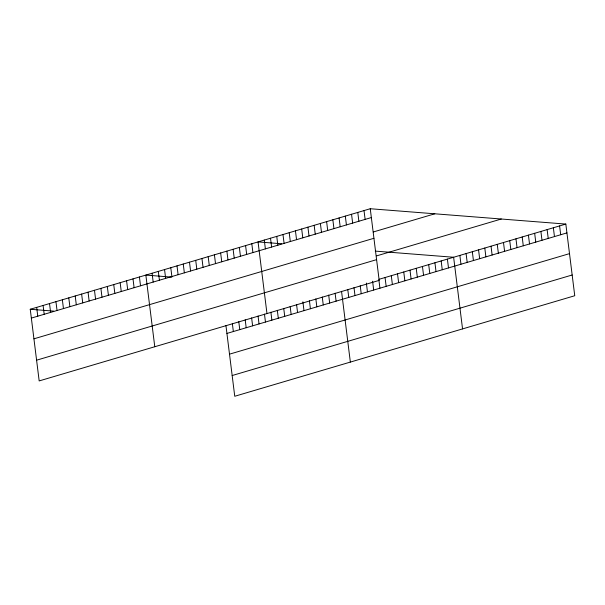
<?xml version="1.0" encoding="UTF-8"?>
<svg xmlns="http://www.w3.org/2000/svg" width="605" height="605" viewBox="0 0 605 605"><rect width="100%" height="100%" fill="white"/><g stroke="black" fill="none" stroke-linecap="round" stroke-linejoin="round"><path stroke-width="0.91" d="M370.252 208.733L379.176 280.387L39.174 380.923L30.25 309.268L370.252 208.733L565.826 224.077L574.75 295.732L234.748 396.267L225.937 325.498M31.347 318.086L371.349 217.558M373.346 231.965L434.791 213.799M33.933 338.823L373.928 238.287M376.62 255.877L501.288 219.018M36.595 360.187L376.59 259.651M378.828 279.374L565.826 224.077M226.928 333.431L566.923 232.902M229.507 354.167L569.509 253.631M232.169 375.531L572.164 274.995M281.522 243.754L258.048 241.909L266.971 313.564M375.266 251.105L453.629 257.254L462.553 328.908M171.835 277.128L145.85 275.086L154.774 346.741M30.25 309.268L53.716 311.114M559.595 225.922L560.691 234.74M553.356 227.767L554.46 236.585M547.124 229.613L548.221 238.43M540.893 231.45L541.989 240.276M534.661 233.296L535.758 242.113M528.422 235.141L529.526 243.959M522.191 236.978L523.287 245.804M515.959 238.824L517.056 247.642M509.728 240.669L510.824 249.487M503.489 242.514L504.593 251.332M497.257 244.352L498.354 253.177M491.026 246.197L492.122 255.015M484.794 248.042L485.891 256.86M478.563 249.88L479.659 258.706M472.323 251.725L473.428 260.543M466.092 253.571L467.189 262.388M459.861 255.416L460.957 264.234M447.39 259.099L448.494 267.917M441.158 260.944L442.255 269.762M434.927 262.782L436.023 271.607M428.695 264.627L429.792 273.445M422.456 266.472L423.56 275.29M416.225 268.317L417.321 277.135M409.993 270.155L411.09 278.981M403.762 272L404.858 280.818M397.523 273.846L398.627 282.664M391.291 275.683L392.388 284.509M385.06 277.529L386.156 286.346M378.934 280.259L379.925 288.192M364.013 210.578L365.118 219.396M372.589 281.219L373.693 290.037M357.782 212.423L358.878 221.241M366.358 283.057L367.454 291.882M351.55 214.268L352.647 223.086M360.232 285.787L361.223 293.72M345.319 216.106L346.415 224.931M354.001 287.625L354.991 295.565M339.08 217.951L340.184 226.769M347.769 289.47L348.76 297.41M332.848 219.796L333.945 228.614M341.538 291.315L350.348 362.085M326.617 221.634L327.713 230.46M335.109 293.213L336.1 301.154M320.385 223.479L321.482 232.297M328.689 295.111L329.68 303.052M314.146 225.325L315.25 234.143M322.268 297.01L323.259 304.95M307.915 227.17L309.011 235.988M315.848 298.908L316.838 306.848M301.683 229.008L302.78 237.833M309.427 300.806L310.41 308.747M295.452 230.853L296.548 239.671M302.893 301.827L303.99 310.645M289.213 232.698L290.317 241.516M296.579 304.61L297.569 312.543M282.981 234.536L284.085 243.361M290.158 306.508L291.149 314.441M276.75 236.381L277.846 245.199M283.737 308.406L284.721 316.339M270.518 238.226L271.615 247.044M277.317 310.304L278.3 318.238M264.287 240.072L265.383 248.889M270.889 312.203L271.879 320.143M264.468 314.101L265.459 322.041M251.816 243.754L252.913 252.572M258.048 315.999L259.038 323.94M245.585 245.6L246.681 254.418M251.627 317.897L252.61 325.838M239.353 247.437L240.45 256.263M245.199 319.795L246.19 327.736M233.114 249.283L234.218 258.101M238.778 321.694L239.769 329.634M226.883 251.128L227.979 259.946M232.358 323.599L233.349 331.532M220.651 252.973L221.748 261.791M214.42 254.811L215.516 263.636M208.18 256.656L209.285 265.474M201.949 258.501L203.046 267.319M195.718 260.347L196.814 269.165M189.486 262.184L190.583 271.002M183.247 264.03L184.351 272.847M177.015 265.875L178.112 274.693M170.784 267.712L171.88 276.538M164.552 269.558L165.649 278.376M158.313 271.403L159.417 280.221M152.082 273.248L153.178 282.066M139.43 276.984L140.526 285.81M133.002 278.882L134.106 287.708M126.581 280.788L127.685 289.606M120.161 282.686L121.257 291.504M113.74 284.584L114.837 293.402M107.319 286.483L108.416 295.3M100.891 288.381L101.995 297.199M94.471 290.279L95.567 299.097M88.05 292.177L89.147 300.995M81.63 294.075L82.726 302.893M75.209 295.974L76.306 304.799M68.781 297.872L69.885 306.697M62.36 299.777L63.457 308.595M55.94 301.676L57.036 310.494M49.519 303.574L50.616 312.392M43.091 305.472L44.195 314.29M36.671 307.37L37.767 316.188"/></g></svg>
